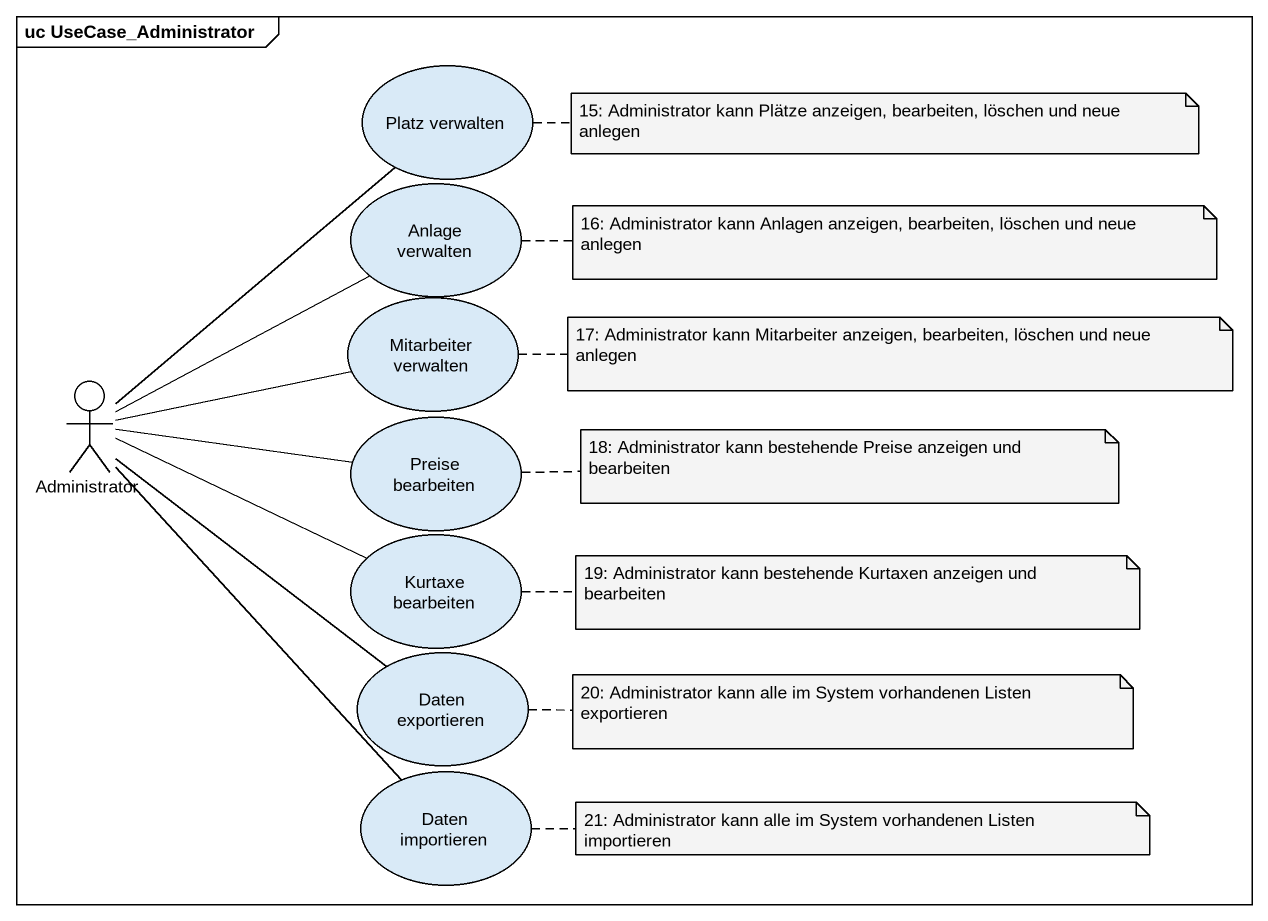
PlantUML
@startuml
mainframe uc UseCase_Administrator
usecase "Platz verwalten" as Platz_verwalten
usecase "Anlage verwalten" as Anlage_verwalten
usecase "Mitarbeiter verwalten" as Mitarbeiter_verwalten
actor Administrator
usecase "Preise bearbeiten" as Preise_bearbeiten
usecase "Kurtaxe bearbeiten" as Kurtaxe_bearbeiten
usecase "Daten exportieren" as Daten_exportieren
usecase "Daten importieren" as Daten_importieren
Administrator -up- Platz_verwalten
Administrator -up- Anlage_verwalten
Administrator -right- Mitarbeiter_verwalten
Administrator -right- Preise_bearbeiten
Administrator -right- Kurtaxe_bearbeiten
Administrator -- Daten_exportieren
Daten_importieren -up- Administrator
note right of Platz_verwalten : 15: Administrator kann Plätze anzeigen, bearbeiten, löschen und neue anlegen
note right of Anlage_verwalten : 16: Administrator kann Anlagen anzeigen, bearbeiten, löschen und neue anlegen
note right of Mitarbeiter_verwalten : 17: Administrator kann Mitarbeiter anzeigen, bearbeiten, löschen und neue anlegen
note right of Preise_bearbeiten : 18: Administrator kann bestehende Preise anzeigen und bearbeiten
note right of Kurtaxe_bearbeiten : 19: Administrator kann bestehende Kurtaxen anzeigen und bearbeiten
note right of Daten_exportieren : 20: Administrator kann alle im System vorhandenen Listen exportieren
note right of Daten_importieren : 21: Administrator kann alle im System vorhandenen Listen importieren
@enduml
